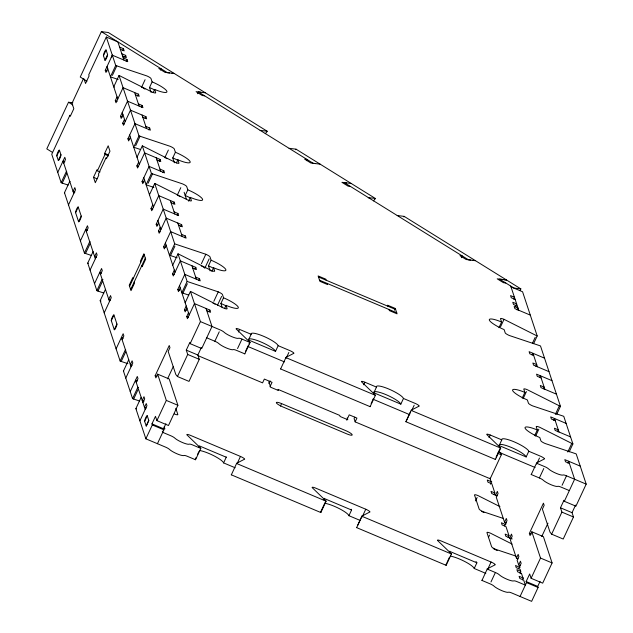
<?xml version="1.0" encoding="UTF-8"?>
<svg xmlns="http://www.w3.org/2000/svg" width="633" height="633" viewBox="0 0 633 633"><rect width="100%" height="100%" fill="white"/><g stroke="black" fill="none" stroke-linecap="round" stroke-linejoin="round"><path stroke-width="0.95" d="M522.589 579.939L523.008 578.064L521.473 573.435L517.612 571.805L516.9 569.645L520.761 571.275L519.883 573.166M72.858 102.775L68.514 102.237L46.802 148.874L52.539 152.442M265.251 133.674L266.564 132.25A4.225 3.489 -81.8 0 0 267.166 131.229L108.314 32.505L101.367 31.65L80.249 77.028L86.95 81.198M83.342 78.919L72.012 103.258L73.816 108.71L70.295 116.274L69.939 115.19L51.756 154.27L61.156 182.692A4.281 0.847 25 0 0 62.248 183.111L68.087 185.065M123.886 60.048L117.888 41.913L106.312 37.038L88.715 74.86L89.071 75.936L85.55 83.501L84.047 78.959M56.82 155.932L59.462 150.258L60.95 154.761L58.307 160.434L56.804 155.884A3.189 0.57 -67.2 0 1 57.856 152.237A3.189 0.57 -67.2 0 1 59.447 150.211M103.464 55.72L106.099 50.047L107.586 54.549L104.951 60.222L103.448 55.672A3.189 0.57 -67.2 0 1 104.5 52.033A3.189 0.57 -67.2 0 1 106.083 49.999M57.753 172.405L64.795 157.277L65.508 159.437L63.743 163.219M107.745 68.68L105.988 72.463L105.268 70.303L112.31 55.174L127.739 61.678L127.027 59.518L123.174 57.896M111.258 57.445L112.31 55.174M122.58 50.608L123.459 48.717L119.597 47.095M61.156 182.692L66.433 171.345A4.281 0.847 25 0 0 66.71 171.464M106.312 37.038L115.712 65.468L110.435 76.807A4.281 0.847 25 0 0 111.527 77.234L118.197 79.457M62.248 183.111L66.647 173.656M112.405 75.343L116.804 65.887L146.84 75.92A4.257 0.839 25 0 1 150.923 78.405L152.126 81.871A14.891 2.951 25 0 1 166.883 91.334A14.891 2.951 25 0 1 154.626 89.427L153.162 92.576M124.78 57.271L125.658 55.38L121.797 53.75M91.358 255.439L85.518 253.485A4.273 0.847 25 0 1 84.426 253.065L64.471 192.717L69.749 181.37A4.257 0.847 25 0 1 70.034 181.489M154.626 89.427L155.694 92.663A4.257 0.839 25 0 1 152.197 92.117L120.143 76A4.273 0.847 25 0 0 119.028 75.485L113.75 86.832A4.273 0.847 25 0 1 114.312 87.077M126.149 61.409L127.027 59.518M135.343 94.705L139.205 96.327L138.485 94.175L123.055 87.671L116.021 102.799L115.301 100.639L117.065 96.857M68.499 204.894L75.541 189.773L74.821 187.613L73.064 191.395L74.844 192.147M75.604 212.72L78.239 207.046L81.214 216.043A3.189 0.57 -67.2 0 1 80.162 219.691A3.189 0.57 -67.2 0 1 78.579 221.716L75.604 212.72A3.189 0.57 -67.2 0 1 76.656 209.072A3.189 0.57 -67.2 0 1 78.239 207.046M122.952 114.668L121.196 118.45L120.484 116.29L127.518 101.169L142.955 107.665L142.235 105.505L138.382 103.883M97.395 170.823L105.023 154.436L104.667 153.36L108.18 145.796L109.968 151.192L106.447 158.756L106.091 157.68L98.463 174.059L98.819 175.143L95.298 182.708L93.518 177.311L97.039 169.747L97.395 170.823L100.061 171.947M142.781 117.2L146.642 118.822L145.93 116.662L130.493 110.166L123.459 125.287L122.747 123.126L124.503 119.352M78.579 221.716L81.214 216.043M145.084 79.703L141.563 87.267A4.257 0.839 25 0 1 142.267 87.583M137.606 96.066L138.485 94.175M151.097 92.402L149.491 87.544L152.126 81.871M141.357 107.396L142.235 105.505M80.399 240.888L87.441 225.759L88.153 227.92L86.397 231.702M130.398 137.163L128.634 140.945L127.921 138.785L134.964 123.657L150.393 130.161L149.673 128.001L145.819 126.378M160.553 70.057L161.138 68.799L158.82 68.514L165.031 72.368L174.297 73.515L171.978 73.23M145.044 118.553L145.93 116.662M84.426 253.065L89.712 241.719A4.273 0.847 25 0 0 90.266 241.948M119.028 75.485L138.991 135.842L133.705 147.188A4.273 0.847 25 0 0 134.797 147.608L140.637 149.554M85.518 253.485L89.918 244.037M135.676 145.717L140.075 136.261L170.119 146.294A4.257 0.839 25 0 1 174.202 148.779L175.404 152.244A14.891 2.951 25 0 1 190.153 161.708A14.891 2.951 25 0 1 177.897 159.801L176.433 162.95M148.795 129.892L149.673 128.001M103.788 293.032L97.949 291.077A4.273 0.847 25 0 1 96.865 290.658L87.742 263.091L93.027 251.744A4.257 0.847 25 0 1 93.304 251.863M177.897 159.801L178.973 163.037A4.257 0.839 25 0 1 175.468 162.491L143.422 146.373A4.281 0.847 25 0 0 142.306 145.859L137.021 157.206A4.281 0.847 25 0 1 137.306 157.324M156.921 159.935L160.774 161.557L160.062 159.397L144.633 152.901L137.59 168.022L136.878 165.87L138.635 162.088M90.068 270.125L97.11 255.004L96.398 252.844L94.633 256.626L96.414 257.37M94.531 283.624L101.573 268.495L102.285 270.655L100.528 274.437M144.53 179.899L142.765 183.681L142.053 181.521L149.095 166.392L164.525 172.896L163.812 170.736L159.951 169.114M96.865 290.658L102.142 279.311M142.306 145.859L151.422 173.434L146.144 184.773A4.273 0.847 25 0 0 147.228 185.192L153.906 187.423M97.949 291.077L102.348 281.622M148.106 183.301L152.506 173.853L182.549 183.887A4.257 0.839 25 0 1 186.632 186.371L187.835 189.837A14.891 2.951 25 0 1 202.584 199.3A14.891 2.951 25 0 1 190.335 197.393L188.571 201.175M159.184 161.288L160.062 159.397M168.354 150.076L164.833 157.641A4.257 0.839 25 0 1 165.545 157.957M127.898 363.682L121.227 361.451A4.257 0.847 25 0 1 120.135 361.032L100.172 300.683L105.458 289.336M149.451 194.798L154.737 183.451A4.281 0.847 25 0 1 155.853 183.966L187.906 200.083A4.257 0.839 25 0 0 191.403 200.629L190.335 197.393M197.575 93.739L198.406 91.959L200.724 92.244M162.926 172.627L163.812 170.736M174.368 162.776L172.762 157.918L175.404 152.244M171.052 202.671L174.906 204.293L174.194 202.133L158.764 195.637L151.722 210.765L151.01 208.605L152.767 204.823M104.208 312.86L111.242 297.739L110.53 295.579L108.773 299.362L110.553 300.105M111.305 320.686L113.948 315.012L116.923 324.009A3.189 0.57 -67.2 0 1 115.871 327.657A3.189 0.57 -67.2 0 1 114.28 329.682L111.305 320.686A3.189 0.57 -67.2 0 1 112.358 317.038A3.189 0.57 -67.2 0 1 113.948 315.012M158.661 222.634L156.905 226.416L156.185 224.256L163.227 209.127L178.656 215.631L177.944 213.471L174.083 211.849M129.583 286.353L144.245 254.838M130.651 289.59L145.321 258.082M178.49 225.166L182.344 226.788L181.631 224.628L166.202 218.132L159.16 233.253L158.448 231.092L160.212 227.31M114.28 329.682L116.923 324.009M177.264 195.233L180.785 187.669M173.379 203.881L174.194 202.133M187.835 189.837L185.192 195.502A14.891 2.951 25 0 1 190.248 197.868M177.129 215.22L177.944 213.471M116.108 348.854L123.15 333.726L123.862 335.886L122.098 339.668M166.099 245.129L164.343 248.911L163.623 246.751L170.665 231.623L186.094 238.127L185.382 235.967L181.521 234.337M180.824 226.377L181.631 224.628M120.135 361.032L125.413 349.685A4.257 0.847 25 0 0 125.698 349.804M154.737 183.451L174.692 243.808L169.415 255.146A4.249 0.839 25 0 0 170.506 255.574L177.177 257.797M121.227 361.451L125.627 351.995M170.506 255.574L174.906 246.118M184.567 237.707L185.382 235.967M139.497 400.998L133.658 399.043A4.257 0.847 25 0 1 132.566 398.624L123.451 371.057L128.728 359.71M172.73 265.172L178.008 253.825A4.257 0.847 25 0 1 179.131 254.339L211.177 270.457A4.257 0.839 25 0 0 214.682 271.003L213.606 267.767A14.891 2.951 25 0 0 225.862 269.674A14.891 2.951 25 0 0 211.106 260.21L210.037 256.966A4.257 0.839 25 0 0 205.82 254.26L175.784 244.227A4.249 0.839 25 0 1 174.692 243.808M192.622 267.901L196.483 269.523L195.771 267.363L180.334 260.867L173.3 275.988L172.58 273.828L174.344 270.054M125.777 378.091L132.819 362.962L132.099 360.81L130.343 364.584L132.123 365.336M130.24 391.59L137.282 376.461L137.994 378.621L136.237 382.403M180.231 287.865L178.474 291.647L177.762 289.487L184.796 274.358L200.234 280.862L199.514 278.702L195.66 277.08M132.566 398.624L137.844 387.277A4.257 0.847 25 0 0 138.405 387.507M178.008 253.825L187.131 281.4L181.845 292.739A4.257 0.847 25 0 0 182.937 293.158L188.776 295.113M133.658 399.043L138.057 389.588M182.937 293.158L187.336 283.711M194.885 269.254L195.771 267.363M201.421 263.716L205.82 254.26M357.59 525.501L361.997 516.045L369.989 511.931A4.257 0.839 25 0 0 365.771 509.233L315.622 488.098A4.257 0.839 25 0 0 312.116 487.552L325.86 500.822A4.257 0.839 25 0 1 326.122 501.194L320.844 512.54L231.346 474.837L236.679 463.253L244.67 459.139A4.257 0.839 25 0 0 240.461 456.433L190.311 435.306A4.257 0.839 25 0 0 186.806 434.76L200.55 448.029A4.241 0.839 25 0 1 200.811 448.401L195.534 459.748L187.392 456.322A4.257 0.839 25 0 0 183.997 455.507A8.514 1.685 25 0 1 177.193 453.885A8.514 1.685 25 0 1 169.446 449.375A4.257 0.839 25 0 0 165.569 447.127L145.859 438.819L135.881 408.649L141.159 397.302A4.257 0.847 25 0 1 141.444 397.421M187.131 281.4A4.257 0.847 25 0 0 188.215 281.82L218.25 291.853A4.257 0.839 25 0 1 222.468 294.559L223.536 297.795A14.891 2.951 25 0 1 238.293 307.266A14.891 2.951 25 0 1 226.036 305.359L227.112 308.595A4.257 0.839 25 0 1 223.607 308.049L191.562 291.932A4.257 0.847 25 0 0 190.438 291.417L185.16 302.764A4.257 0.847 25 0 1 185.445 302.883M186.925 308.105L185.168 311.887L184.456 309.727L186.213 305.945M198.635 280.593L199.514 278.702M204.76 268.313L209.159 258.857M145.859 438.819L152.316 424.957L151.96 423.881L155.481 416.316L156.905 420.629L168.481 425.511L177.889 405.286L169.201 379.017L157.633 374.135L155.868 377.917L155.156 375.757L169.233 345.507L169.953 347.667L168.188 351.45L175.808 374.483L177.438 376.516L189.014 381.39L199.276 359.33L197.852 355.01L201.373 347.454M142.931 402.643L144.688 398.861L143.976 396.701L142.211 400.483L144 401.235M210.132 270.916L208.471 265.876L211.106 260.21M206.754 310.637L210.615 312.259L209.903 310.099L194.473 303.603L187.431 318.723L186.719 316.571L188.476 312.789M139.909 420.826L146.951 405.706L146.239 403.545L144.474 407.328L146.255 408.071M211.849 271.549L213.606 267.767M144.633 421.451L147.275 415.778L148.826 420.597L146.35 426.136L144.633 421.451A3.189 0.57 -67.2 0 1 145.685 417.812A3.189 0.57 -67.2 0 1 147.275 415.778M167.555 378.858L173.355 366.396M146.12 425.954L148.763 420.28M177.438 376.516L187.708 354.456L186.276 350.136L189.797 342.572L190.153 343.656L201.729 348.53L211.992 326.47L206.041 308.477M190.153 343.656L200.424 321.596L190.438 291.417M156.905 420.629L166.321 400.412L157.633 374.135M213.851 301.308L218.25 291.853M209.025 311.99L209.903 310.099M217.483 305.272L221.59 296.45M222.286 307.67L220.901 303.468L223.536 297.795M157.435 443.701L163.892 429.831L163.528 428.755L165.878 423.714M224.533 308.595L226.036 305.359M569.344 490.591L561.202 487.165A4.257 0.839 25 0 0 558.251 486.294L556.905 486.46A8.514 1.685 25 0 1 544.53 481.246L542.623 479.711A4.257 0.839 25 0 0 539.379 477.97L531.245 474.544L536.523 463.198A4.257 0.839 25 0 1 536.586 462.952L544.578 458.846A4.257 0.839 25 0 0 540.36 456.14L528.792 451.266A14.891 2.951 25 0 0 514.036 441.794A14.891 2.951 25 0 0 501.787 439.888L490.211 435.013A4.257 0.839 25 0 0 486.714 434.467L500.45 447.729A4.257 0.839 25 0 1 500.711 448.109L495.433 459.455L405.935 421.744L411.213 410.406A4.257 0.839 25 0 1 411.276 410.16L419.268 406.054A4.257 0.839 25 0 0 415.05 403.348L403.474 398.474A14.891 2.951 25 0 0 388.725 389.002A14.891 2.951 25 0 0 376.477 387.095L364.901 382.221A4.257 0.839 25 0 0 361.396 381.675L375.14 394.937A4.257 0.839 25 0 1 375.401 395.316L370.123 406.663L280.625 368.952L285.902 357.605A4.257 0.839 25 0 1 285.958 357.368L293.949 353.254A4.257 0.839 25 0 0 289.74 350.555L278.164 345.673A14.891 2.951 25 0 0 263.415 336.21A14.891 2.951 25 0 0 251.159 334.295L239.591 329.421A4.257 0.839 25 0 0 236.085 328.875L249.829 342.144A4.257 0.839 25 0 1 250.09 342.524L244.813 353.863L236.671 350.437A4.257 0.839 25 0 0 233.276 349.622A8.514 1.685 25 0 1 226.479 348A8.514 1.685 25 0 1 218.725 343.497A4.257 0.839 25 0 0 214.848 341.242L219.247 331.787M306.404 160.703L306.989 159.445L304.671 159.16L310.882 163.021L320.148 164.161M238.388 332.001L239.591 329.421M237.557 348.546L241.956 339.09L250.09 342.524M198.485 447.476L199.245 445.854L226.242 457.232L223.607 462.905L235.175 467.779M278.164 345.673L275.529 351.347L248.524 339.968L251.159 334.295M196.143 457.477L195.265 459.368A4.241 0.839 25 0 1 195.534 459.748M197.67 454.217L198.865 451.638M245.43 351.6L248.223 345.578M248.943 344.036L249.537 342.777M268.914 383.543L270.156 380.876M269.982 386.779L272.055 382.332L264.341 379.08L262.576 382.862L198.24 355.754M237.233 463.364L240.461 456.433M286.219 358.112L288.862 352.446M280.419 406.125L281.59 403.609L345.887 430.693A6.385 1.266 25 0 1 352.209 434.752A6.385 1.266 25 0 1 346.955 433.937L282.658 406.845A6.385 1.266 25 0 1 276.336 402.786A6.385 1.266 25 0 1 281.59 403.609M394.47 310.194L395.285 308.445L387.57 305.193L387.926 306.277M346.726 420.177L349.21 414.837L356.925 418.089L355.16 421.871L490.187 478.754L501.328 454.803L500.529 452.373M363.698 384.793L364.901 382.221M354.796 417.115L354.092 418.635L355.16 421.871M323.969 499.912L324.555 498.646A14.891 2.951 25 0 1 324.5 498.329M403.474 398.474L400.839 404.139L373.834 392.769L376.477 387.095M324.974 502.713L320.575 512.168A4.257 0.839 25 0 1 320.844 512.54M371.136 403.53L373.541 398.379M461.481 257.678L462.28 255.954L459.962 255.669L466.173 259.53L475.438 260.669L520.848 288.893L520.017 290.674M360.494 520.571L348.918 515.697L351.56 510.024A14.891 2.951 25 0 0 351.101 509.241M410.39 412.051L405.99 421.507A4.257 0.839 25 0 0 405.935 421.744M540.076 581.363L537.734 586.403L538.09 587.487L531.633 601.35L511.923 593.05A4.257 0.839 25 0 0 508.972 592.179L507.626 592.346A8.514 1.685 25 0 1 495.251 587.131L493.336 585.588A4.257 0.839 25 0 0 490.1 583.855L481.966 580.421L487.307 568.838L495.299 564.731A4.257 0.839 25 0 0 491.081 562.025L440.932 540.891A4.257 0.839 25 0 0 437.435 540.353L451.171 553.614A4.257 0.839 25 0 1 451.432 553.994L446.154 565.332L356.656 527.629L361.934 516.283A4.257 0.839 25 0 1 361.997 516.045M362.171 516.963L365.771 509.225M411.767 410.398L414.172 405.239M498.954 327.696L501.597 322.023L500.521 318.787A4.257 0.839 25 0 1 504.026 319.325L536.072 335.45A4.273 0.847 25 0 0 537.195 335.957L533.595 343.695M500.505 326.889L504.026 319.325M513.545 299.124L514.423 297.233L510.57 295.603L511.282 297.763L515.143 299.393M515.571 306.158L516.631 303.887L512.77 302.265L513.482 304.426L517.509 306.554M517.129 309.964L518.016 308.073L514.154 306.451L514.866 308.611L530.296 315.107M532.393 343.355L535.194 337.342M489.008 437.593L490.211 435.013M532.139 355.066L532.962 353.285L537.425 366.784M535.898 366.372L536.713 364.624L532.851 363.002L533.572 365.154L549.001 371.658M501.787 439.888L499.144 445.561L526.15 456.939L528.792 451.266M522.233 398.07L524.868 392.397L523.8 389.16A4.257 0.839 25 0 1 527.297 389.706L559.35 405.824A4.257 0.847 25 0 0 560.466 406.331L556.771 414.275M475.541 500.917L477.14 497.475M523.19 398.529L526.419 391.598M446.771 563.069L445.893 564.96A4.257 0.839 25 0 1 446.154 565.332M447.088 562.381L449.493 557.222M496.05 457.184L500.046 448.591M539.577 377.561L540.4 375.78L544.863 389.279M494.056 494.745L494.871 492.996L491.841 483.826L487.98 482.196L487.268 480.036L491.801 481.95M543.336 388.86L544.151 387.119L540.297 385.489L541.009 387.649L556.439 394.153M495.315 495.742L497.348 491.374L498.06 493.534L496.304 497.316L504.541 522.241L506.321 522.993M534.663 435.662L537.298 429.989L536.23 426.745A4.257 0.839 25 0 1 539.727 427.291L571.781 443.416A4.257 0.847 25 0 0 572.897 443.923L569.217 451.827M488.375 537.646L489.57 535.067M535.621 436.121L538.849 429.182M485.804 573.371L474.228 568.489L476.871 562.816A14.891 2.951 25 0 0 476.704 562.46M504.541 522.241L506.305 518.459L507.017 520.619L504.533 525.96M555.347 414.417L559.35 405.824M553.709 420.296L554.54 418.516L559.002 432.015M487.481 569.755L491.081 562.025M536.681 464.044L539.482 458.031M508.125 537.623L509.003 535.732L505.973 526.561L502.111 524.931L501.399 522.771L505.854 524.646M557.404 431.746L558.282 429.854L554.429 428.225L555.141 430.385L570.57 436.889L572.897 443.923M509.407 538.564L511.48 534.11L512.192 536.27L510.435 540.052L516.417 558.14L518.198 558.892M490.979 581.964L495.386 572.509L487.244 569.083A4.249 0.839 25 0 1 487.307 568.838M539.379 477.97L543.779 468.515M516.417 558.14L518.174 554.358L518.886 556.518L517.129 560.3L518.68 564.976L520.461 565.728M520.065 596.476L526.514 582.605L526.158 581.529L529.679 573.965L531.103 578.285L542.679 583.159L552.095 562.935L543.407 536.665L531.831 531.791L530.074 535.573L529.354 533.413L543.438 503.156L544.151 505.316L542.394 509.098L550.006 532.131L551.636 534.165L563.212 539.039L573.482 516.987L572.05 512.667L575.571 505.102M567.777 452.009L571.781 443.416M518.68 564.976L520.437 561.194L521.149 563.354L518.664 568.695M567.841 463.032L568.671 461.251L574.622 479.244L564.351 501.304L575.927 506.178L586.198 484.126L576.212 453.948A4.257 0.847 25 0 0 575.128 453.529L545.084 443.488A4.257 0.839 25 0 1 540.875 440.782L539.799 437.545A14.891 2.951 25 0 1 525.05 428.074A14.891 2.951 25 0 1 537.298 429.989M562.088 485.274L566.488 475.818L586.198 484.126M541.761 536.507L547.972 523.159M551.636 534.165L561.906 512.105L560.474 507.793L563.995 500.228L564.351 501.304M531.103 578.285L540.519 558.061L531.831 531.791M373.391 200.883L374.696 199.45M169.66 72.945L167.349 72.66L101.367 31.65M315.519 163.591L313.2 163.306L198.406 91.959M346.575 182.89L344.257 182.605L468.491 259.815L470.802 260.1M501.866 279.406L497.229 278.837L503.441 282.698L505.759 282.983M205.353 92.814L196.088 91.674L202.299 95.536L204.617 95.82M267.189 131.253L260.242 130.39A4.289 3.6 -83.4 0 1 260.123 130.667M289.075 148.312L296.022 149.166L375.329 198.453L368.382 197.599A4.289 3.6 -83.4 0 1 368.256 197.876M351.204 183.467L341.939 182.32L348.15 186.181L350.468 186.466M397.215 215.521L404.163 216.375L475.438 260.669L473.12 260.385M504.177 279.691L506.495 279.976L499.548 279.121L513.901 288.039L520.848 288.893M503.504 518.506L483.375 511.78A4.257 0.839 25 0 1 479.157 509.074L474.521 495.038A4.257 0.839 25 0 1 478.018 495.584L499.951 506.614M515.935 556.098L495.805 549.373A4.257 0.839 25 0 1 491.596 546.667L486.951 532.63A4.257 0.839 25 0 1 490.448 533.176L512.089 544.056M120.31 49.255L124.171 50.877L123.459 48.717M122.517 55.91L126.371 57.54L125.658 55.38M105.268 70.303L107.048 71.054M115.301 100.639L117.081 101.391M120.484 116.29L122.264 117.042M122.747 123.126L124.527 123.878M511.005 286.884L522.573 291.758L537.195 335.957M127.921 138.785L129.702 139.537M136.878 165.87L138.659 166.614M104.667 153.36L108.227 154.856M105.023 154.436L108.583 155.94M142.053 181.521L143.833 182.272M544.538 358.167L529.109 351.663L529.821 353.823L533.674 355.445M64.851 161.826L63.031 161.059L73.776 193.556M93.518 177.311L97.078 178.807M318.502 276.993L395.657 309.497M151.01 208.605L152.79 209.349M319.57 280.229L396.725 312.742M551.976 380.655L536.547 374.158L537.259 376.311L541.112 377.941M156.185 224.256L157.965 225.008M158.448 231.092L160.228 231.844M163.623 246.751L165.403 247.503M566.108 423.39L550.678 416.894L551.39 419.054L555.252 420.676M87.496 230.309L85.684 229.542L95.354 258.778M172.58 273.828L174.36 274.58M177.762 289.487L179.543 290.238M580.247 466.125L564.81 459.629L565.53 461.789L569.384 463.411M101.628 273.045L99.816 272.277L109.485 301.522M184.456 309.727L186.237 310.479M200.424 321.596L220.134 329.896A4.257 0.839 25 0 1 224.003 332.151A8.514 1.685 25 0 0 231.757 336.653A8.514 1.685 25 0 0 238.554 338.283A4.257 0.839 25 0 1 241.956 339.09M285.902 357.605L375.401 395.316M411.213 410.406L500.711 448.109M536.523 463.198L544.665 466.624A4.257 0.839 25 0 1 547.901 468.365L549.808 469.908A8.514 1.685 25 0 0 562.191 475.122L563.536 474.948A4.257 0.839 25 0 1 566.488 475.818M186.719 316.571L188.499 317.315M247.74 346.425L284.462 361.894M373.051 399.225L409.773 414.694M498.369 452.017L535.083 467.486M497.475 453.181L501.328 454.803M206.714 337.816L214.848 341.242M186.276 350.136L197.852 355.01M560.474 507.793L572.05 512.667M187.708 354.456L199.276 359.33M561.906 512.105L573.482 516.987M494.871 492.996L491.018 491.374L491.73 493.534L497.174 495.829M123.206 338.275L121.386 337.508L131.055 366.744M155.156 375.757L156.937 376.508M529.354 533.413L531.134 534.165M509.003 535.732L505.15 534.11L505.862 536.27L512.216 538.944M137.337 381.011L135.517 380.243L145.194 409.48M166.321 400.412L177.889 405.286M540.519 558.061L552.095 562.935M520.073 567.421L515.531 565.506L516.243 567.666L520.104 569.296L520.761 571.275M523.554 578.182L519.1 576.307L519.82 578.467L523.673 580.089L525.343 585.129L517.208 581.703A4.257 0.839 25 0 0 514.257 580.833L512.912 580.999A8.514 1.685 25 0 1 500.529 575.785L498.622 574.242A4.257 0.839 25 0 0 495.386 572.509M163.361 428.288L164.904 428.937L164.192 426.784M151.96 423.881L163.528 428.755M526.158 581.529L537.734 586.403M152.316 424.957L163.892 429.831M526.514 582.605L538.09 587.487M324.555 498.646L351.56 510.024M476.871 562.816L449.865 551.446A14.891 2.951 25 0 1 449.81 551.129M200.811 448.401L192.677 444.975A4.257 0.839 25 0 0 189.275 444.16A8.514 1.685 25 0 1 182.478 442.538A8.514 1.685 25 0 1 174.724 438.036A4.257 0.839 25 0 0 170.855 435.781L162.713 432.355L162.301 431.097M326.122 501.194L236.623 463.491A4.257 0.839 25 0 1 236.679 463.253M361.934 516.283L451.432 553.994M481.555 511.361L483.96 512.572M493.186 548.55L497.19 550.568M68.514 102.237L72.7 104.841M560.466 406.331L540.511 345.982A4.281 0.847 25 0 0 539.419 345.563L509.383 335.522A4.257 0.839 25 0 1 505.292 333.045L504.097 329.579A14.891 2.951 25 0 1 489.341 320.116A14.891 2.951 25 0 1 501.597 322.023M570.57 436.889L563.781 416.356A4.257 0.847 25 0 0 562.697 415.936L532.654 405.895A4.257 0.839 25 0 1 528.436 403.189L527.368 399.953A14.891 2.951 25 0 1 512.619 390.49A14.891 2.951 25 0 1 524.868 392.397M510.736 286.069L518.728 310.233M489.934 478.065L491.121 481.666A3.189 0.57 -67.2 0 1 490.535 484.205M395.285 308.445L397.073 313.841L389.358 310.597L389.002 309.513M326.201 280.269L325.845 279.193L318.13 275.941L319.918 281.337L327.633 284.589L327.277 283.513M347.201 417.93L347.794 419.726L340.079 416.474L339.723 415.398L277.998 389.39L278.354 390.474L270.639 387.222L268.851 381.826M184.124 192.266L186.506 199.466M134.631 92.545L139.094 106.043M142.069 115.04L146.532 128.531M156.201 157.775L160.663 171.274M170.34 200.511L174.803 214.009M177.778 223.006L182.241 236.497M191.91 265.741L196.372 279.232M107.032 66.52L117.778 99.017M122.24 112.508L125.215 121.504M129.678 135.003L139.347 164.24M143.81 177.738L153.487 206.983M157.949 220.474L160.924 229.47M165.387 242.969L175.056 272.206M179.519 285.705L189.188 314.949M140.724 262.402L140.368 261.326L143.889 253.762L145.677 259.158L142.156 266.722L141.8 265.638M133.096 278.789L132.74 277.713L129.219 285.269L131.007 290.674L134.528 283.109L134.172 282.025M175.8 408.34L177.833 414.48A4.257 0.839 25 0 1 174.328 413.935M403.933 216.937A4.249 3.561 -83 0 1 404.155 216.367M375.298 198.438A4.225 3.489 -81.8 0 1 374.681 199.435M295.809 149.736A4.217 3.529 -83 0 1 296.03 149.174M520.896 573.688A3.189 0.57 -67.2 0 1 521.473 573.435M107.57 54.501A3.189 0.57 -67.2 0 1 106.518 58.149A3.189 0.57 -67.2 0 1 104.936 60.175M60.934 154.713A3.189 0.57 -67.2 0 1 59.882 158.361A3.189 0.57 -67.2 0 1 58.291 160.386M64.471 192.717A4.257 0.847 25 0 1 64.748 192.836M87.742 263.091A4.257 0.847 25 0 1 88.303 263.336M102.965 279.636A4.273 0.847 25 0 1 102.419 279.43M100.172 300.683A4.257 0.847 25 0 1 100.457 300.802M100.742 300.928A4.257 0.847 25 0 1 101.019 301.055M481.966 580.421A4.249 0.839 25 0 1 482.022 580.184M476.008 561.558A14.891 2.951 25 0 1 476.42 562.041M450.3 556.106A14.891 2.951 25 0 1 464.741 561.487A14.891 2.951 25 0 1 474.228 568.489M356.656 527.629A4.257 0.839 25 0 1 356.711 527.392M324.982 503.314A14.891 2.951 25 0 1 339.43 508.695A14.891 2.951 25 0 1 348.918 515.697M231.346 474.837A4.257 0.839 25 0 1 231.401 474.592M199.672 450.522A14.891 2.951 25 0 1 214.12 455.902A14.891 2.951 25 0 1 223.607 462.905M226.076 456.868A14.891 2.951 25 0 1 226.242 457.232M135.881 408.649A4.257 0.847 25 0 1 136.443 408.894M123.451 371.057A4.257 0.847 25 0 1 123.728 371.175M116.804 65.887A4.281 0.847 25 0 1 115.712 65.468M143.003 87.94A4.257 0.839 25 0 1 144.949 89.118M140.075 136.261A4.273 0.847 25 0 1 138.991 135.842M166.281 158.313A4.257 0.839 25 0 1 167.001 158.709M152.506 173.853A4.273 0.847 25 0 1 151.422 173.434M149.491 87.536A14.891 2.951 25 0 1 154.547 89.902M172.762 157.918A14.891 2.951 25 0 1 177.818 160.276M177.976 195.55A4.257 0.839 25 0 1 178.712 195.906M179.44 196.301A4.257 0.839 25 0 1 180.096 196.697M201.247 265.923A4.257 0.839 25 0 1 202.71 266.675M203.375 267.071A4.257 0.839 25 0 1 203.929 267.458M208.471 265.876A14.891 2.951 25 0 1 213.527 268.242M212.973 303.199A4.257 0.839 25 0 1 213.685 303.516M214.421 303.872A4.257 0.839 25 0 1 215.141 304.267M220.901 303.468A14.891 2.951 25 0 1 225.957 305.826M495.172 459.075A4.257 0.839 25 0 1 495.433 459.455M369.862 406.283A4.257 0.839 25 0 1 370.123 406.663M280.625 368.952A4.257 0.839 25 0 1 280.68 368.715M244.544 353.491A4.257 0.839 25 0 1 244.813 353.863M531.245 474.544A4.257 0.839 25 0 1 531.309 474.299M248.524 339.968A14.891 2.951 25 0 1 260.772 341.883A14.891 2.951 25 0 1 275.529 351.347M373.834 392.769A14.891 2.951 25 0 1 386.083 394.675A14.891 2.951 25 0 1 400.839 404.139M499.144 444.967A14.891 2.951 25 0 1 512.635 448.006A14.891 2.951 25 0 1 526.15 456.939"/></g></svg>
